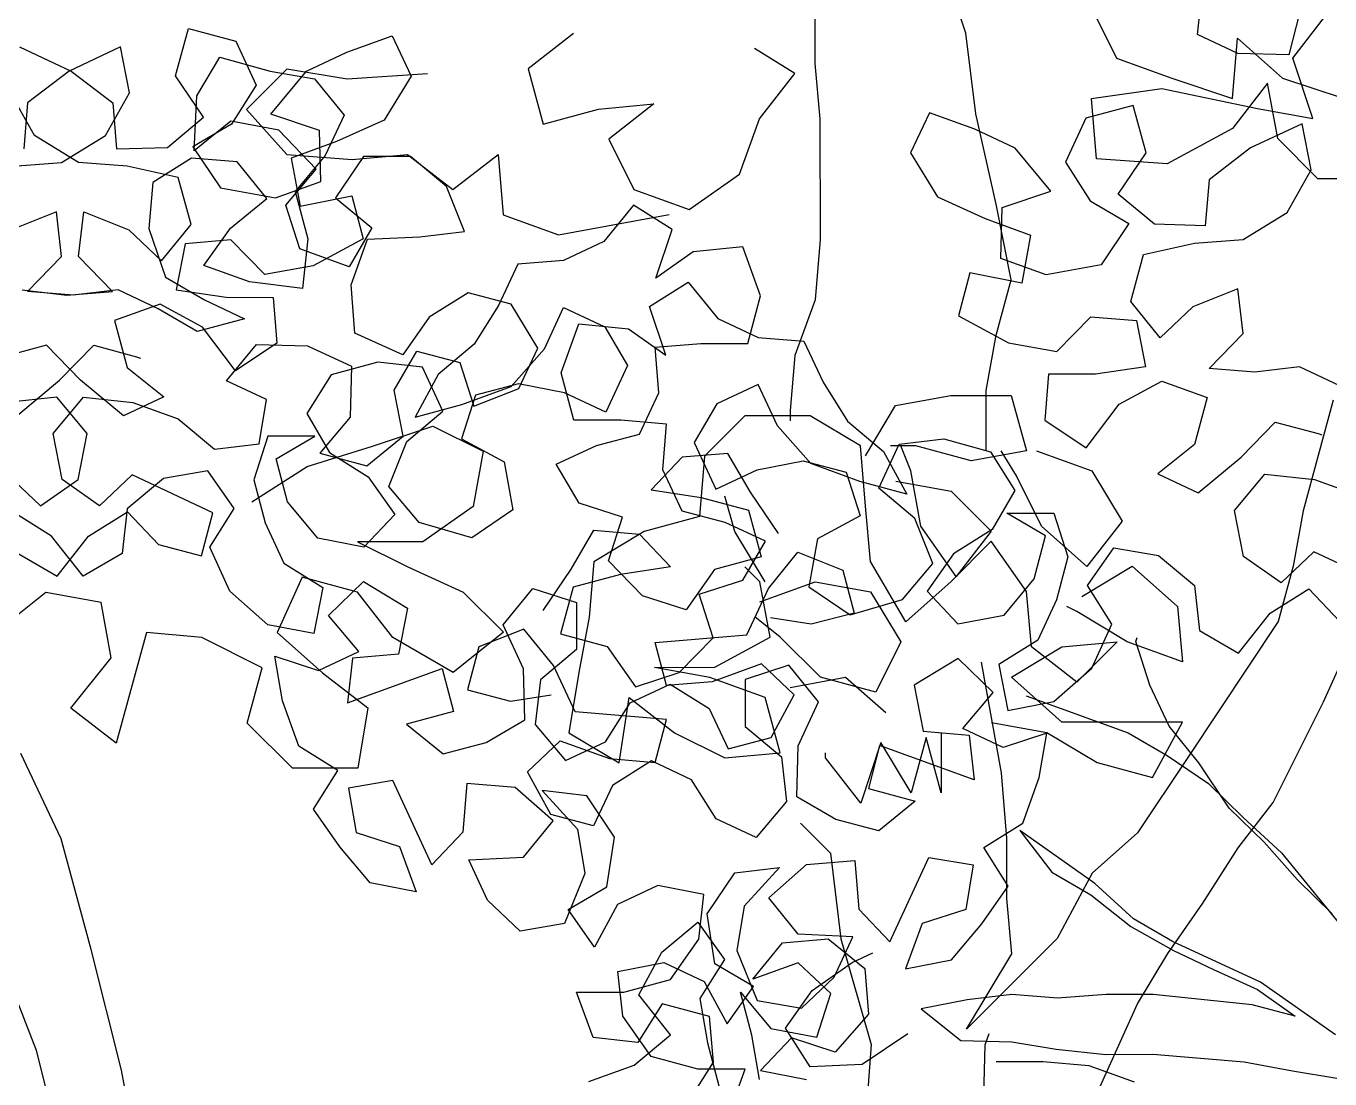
# Model space of a CAD drawing. Header units: millimetres. Extents: x 2622 to 2811, y 687 to 801.
# Drawn here: x 2710.4631 to 2710.7747, y 773.1857 to 773.4373 of the extents above; entities that cross this region are included whole.
import ezdxf

# ---------------------------------------------------------------- set-up
doc = ezdxf.new("R2010")
doc.units = ezdxf.units.MM
doc.layers.add('CHIOMA', color=94, linetype='Continuous')
doc.layers.add('tronco', color=36, linetype='Continuous')

msp = doc.modelspace()

# ---------------------------------------------------------------- linework, layer by layer
at = {"layer": 'CHIOMA'}
for p, q in [((2710.74308, 773.43526), (2710.74431, 773.44709)), ((2710.71772, 773.4416), (2710.72374, 773.42959)), ((2710.76756, 773.4407), (2710.76486, 773.43043)), ((2710.76582, 773.42963), (2710.77422, 773.44045)), ((2710.49888, 773.42538), (2710.50192, 773.43671)), ((2710.50192, 773.43671), (2710.51326, 773.43367)), ((2710.51326, 773.43367), (2710.5181, 773.42315)), ((2710.53979, 773.43102), (2710.55064, 773.43496)), ((2710.55064, 773.43496), (2710.55515, 773.42534)), ((2710.59392, 773.43548), (2710.58311, 773.42706)), ((2710.7527, 773.43075), (2710.74308, 773.43526)), ((2710.7514, 773.42), (2710.75259, 773.43442)), ((2710.75259, 773.43442), (2710.76342, 773.42482)), ((2710.46158, 773.4323), (2710.4739, 773.42654)), ((2710.48573, 773.4323), (2710.47341, 773.42654)), ((2710.48788, 773.42129), (2710.48573, 773.4323)), ((2710.53018, 773.42651), (2710.53979, 773.43102)), ((2710.64682, 773.42591), (2710.6372, 773.43191)), ((2710.76486, 773.43043), (2710.7527, 773.43075)), ((2710.50398, 773.42057), (2710.5094, 773.42985)), ((2710.5094, 773.42985), (2710.52148, 773.42649)), ((2710.72374, 773.42959), (2710.73697, 773.42479)), ((2710.77064, 773.41521), (2710.76582, 773.42963)), ((2710.47341, 773.42654), (2710.46348, 773.4189)), ((2710.4739, 773.42654), (2710.48384, 773.4189)), ((2710.50553, 773.41551), (2710.49888, 773.42538)), ((2710.52542, 773.427), (2710.51581, 773.41738)), ((2710.52148, 773.42649), (2710.53208, 773.42469)), ((2710.52163, 773.41624), (2710.53018, 773.42651)), ((2710.53984, 773.42461), (2710.52542, 773.427)), ((2710.53208, 773.42469), (2710.53915, 773.41599)), ((2710.55907, 773.42583), (2710.53984, 773.42461)), ((2710.55515, 773.42534), (2710.54874, 773.41483)), ((2710.58311, 773.42706), (2710.58673, 773.41384)), ((2710.63842, 773.41509), (2710.64682, 773.42591)), ((2710.73697, 773.42479), (2710.7514, 773.42)), ((2710.76342, 773.42482), (2710.77784, 773.42002)), ((2710.46518, 773.4111), (2710.45944, 773.42129)), ((2710.48213, 773.4111), (2710.48788, 773.42129)), ((2710.5181, 773.42315), (2710.51226, 773.41387)), ((2710.71774, 773.41997), (2710.73457, 773.42239)), ((2710.73457, 773.42239), (2710.75741, 773.4176)), ((2710.75981, 773.42361), (2710.75141, 773.41278)), ((2710.76223, 773.41039), (2710.75981, 773.42361)), ((2710.46348, 773.4189), (2710.46258, 773.40797)), ((2710.48384, 773.4189), (2710.48474, 773.40797)), ((2710.50333, 773.4075), (2710.50398, 773.42057)), ((2710.59995, 773.41745), (2710.61317, 773.41867)), ((2710.61317, 773.41867), (2710.60236, 773.41024)), ((2710.72773, 773.41833), (2710.7164, 773.41528)), ((2710.71896, 773.40554), (2710.71774, 773.41997)), ((2710.73078, 773.40699), (2710.72773, 773.41833)), ((2710.4969, 773.40829), (2710.50553, 773.41551)), ((2710.51581, 773.41738), (2710.52543, 773.40657)), ((2710.53329, 773.41229), (2710.52163, 773.41624)), ((2710.53915, 773.41599), (2710.53463, 773.40637)), ((2710.54874, 773.41483), (2710.53732, 773.40966)), ((2710.58673, 773.41384), (2710.59995, 773.41745)), ((2710.63362, 773.40186), (2710.63842, 773.41509)), ((2710.67901, 773.41657), (2710.6745, 773.40696)), ((2710.68986, 773.41264), (2710.67901, 773.41657)), ((2710.7164, 773.41528), (2710.71156, 773.40476)), ((2710.75741, 773.4176), (2710.77064, 773.41521)), ((2710.51226, 773.41387), (2710.50297, 773.40845)), ((2710.51204, 773.41457), (2710.50333, 773.4075)), ((2710.52354, 773.41244), (2710.51204, 773.41457)), ((2710.53242, 773.40308), (2710.52354, 773.41244)), ((2710.53361, 773.40013), (2710.53329, 773.41229)), ((2710.69948, 773.40812), (2710.68986, 773.41264)), ((2710.75141, 773.41278), (2710.73579, 773.40436)), ((2710.76807, 773.41392), (2710.75575, 773.40816)), ((2710.77022, 773.40291), (2710.76807, 773.41392)), ((2710.4757, 773.40469), (2710.46518, 773.4111)), ((2710.47162, 773.40469), (2710.48213, 773.4111)), ((2710.53732, 773.40966), (2710.52647, 773.40573)), ((2710.60236, 773.41024), (2710.60838, 773.39823)), ((2710.77185, 773.40078), (2710.76223, 773.41039)), ((2710.48474, 773.40797), (2710.4969, 773.40829)), ((2710.50268, 773.40569), (2710.4934, 773.39986)), ((2710.5136, 773.4048), (2710.50268, 773.40569)), ((2710.50297, 773.40845), (2710.50962, 773.39859)), ((2710.52543, 773.40657), (2710.54106, 773.40538)), ((2710.52647, 773.40573), (2710.5286, 773.39422)), ((2710.53463, 773.40637), (2710.52741, 773.39774)), ((2710.54375, 773.40613), (2710.5371, 773.39627)), ((2710.54106, 773.40538), (2710.55428, 773.40659)), ((2710.55501, 773.40614), (2710.54375, 773.40613)), ((2710.55428, 773.40659), (2710.56511, 773.39819)), ((2710.56364, 773.39891), (2710.55501, 773.40614)), ((2710.56511, 773.39819), (2710.57592, 773.40661)), ((2710.57592, 773.40661), (2710.57713, 773.39219)), ((2710.6745, 773.40696), (2710.68092, 773.39645)), ((2710.70803, 773.39786), (2710.69948, 773.40812)), ((2710.73579, 773.40436), (2710.71896, 773.40554)), ((2710.72413, 773.39713), (2710.73078, 773.40699)), ((2710.75575, 773.40816), (2710.74582, 773.40051)), ((2710.46004, 773.40378), (2710.47162, 773.40469)), ((2710.48728, 773.40378), (2710.4757, 773.40469)), ((2710.49952, 773.40106), (2710.48728, 773.40378)), ((2710.52067, 773.39609), (2710.5136, 773.4048)), ((2710.52519, 773.39445), (2710.53242, 773.40308)), ((2710.71156, 773.40476), (2710.71739, 773.39548)), ((2710.76447, 773.39272), (2710.77022, 773.40291)), ((2710.4934, 773.39986), (2710.4925, 773.38893)), ((2710.50255, 773.38988), (2710.49952, 773.40106)), ((2710.52277, 773.3962), (2710.53361, 773.40013)), ((2710.62161, 773.39343), (2710.63362, 773.40186)), ((2710.74582, 773.40051), (2710.74492, 773.38958)), ((2710.78748, 773.4008), (2710.77185, 773.40078)), ((2710.50962, 773.39859), (2710.52277, 773.3962)), ((2710.51197, 773.38902), (2710.52067, 773.39609)), ((2710.52741, 773.39774), (2710.53046, 773.3864)), ((2710.5286, 773.39422), (2710.54101, 773.39668)), ((2710.5371, 773.39627), (2710.54574, 773.38904)), ((2710.54101, 773.39668), (2710.54371, 773.38641)), ((2710.56792, 773.38815), (2710.56364, 773.39891)), ((2710.60838, 773.39823), (2710.62161, 773.39343)), ((2710.68092, 773.39645), (2710.69234, 773.39128)), ((2710.69636, 773.39391), (2710.70803, 773.39786)), ((2710.73276, 773.38991), (2710.72413, 773.39713)), ((2710.52857, 773.38402), (2710.52519, 773.39445)), ((2710.60829, 773.3945), (2710.60122, 773.3858)), ((2710.61757, 773.38866), (2710.60829, 773.3945)), ((2710.69604, 773.38175), (2710.69636, 773.39391)), ((2710.71739, 773.39548), (2710.72668, 773.39007)), ((2710.4704, 773.39286), (2710.45964, 773.38858)), ((2710.47163, 773.38218), (2710.4704, 773.39286)), ((2710.47568, 773.38218), (2710.47692, 773.39286)), ((2710.47692, 773.39286), (2710.48768, 773.38858)), ((2710.49548, 773.38118), (2710.50255, 773.38988)), ((2710.57713, 773.39219), (2710.59036, 773.3874)), ((2710.59036, 773.3874), (2710.6168, 773.39223)), ((2710.69234, 773.39128), (2710.70319, 773.38734)), ((2710.72668, 773.39007), (2710.72003, 773.3802)), ((2710.74492, 773.38958), (2710.73276, 773.38991)), ((2710.75396, 773.3863), (2710.76447, 773.39272)), ((2710.48768, 773.38858), (2710.49548, 773.38118)), ((2710.4925, 773.38893), (2710.49645, 773.37726)), ((2710.50565, 773.38006), (2710.51197, 773.38902)), ((2710.54574, 773.38904), (2710.54032, 773.37976)), ((2710.54475, 773.38633), (2710.55724, 773.38691)), ((2710.55724, 773.38691), (2710.56792, 773.38815)), ((2710.61362, 773.377), (2710.61757, 773.38866)), ((2710.70319, 773.38734), (2710.70106, 773.37584)), ((2710.50115, 773.38528), (2710.49901, 773.37428)), ((2710.51208, 773.38618), (2710.50115, 773.38528)), ((2710.52021, 773.37788), (2710.51208, 773.38618)), ((2710.54032, 773.37976), (2710.52857, 773.38402)), ((2710.53046, 773.3864), (2710.52923, 773.37457)), ((2710.54371, 773.38641), (2710.53171, 773.38001)), ((2710.54081, 773.37548), (2710.54475, 773.38633)), ((2710.60122, 773.3858), (2710.5916, 773.38128)), ((2710.63441, 773.38454), (2710.62258, 773.38332)), ((2710.63867, 773.37279), (2710.63441, 773.38454)), ((2710.73014, 773.38267), (2710.74238, 773.38539)), ((2710.74238, 773.38539), (2710.75396, 773.3863)), ((2710.46351, 773.37388), (2710.47163, 773.38218)), ((2710.48381, 773.37388), (2710.47568, 773.38218)), ((2710.5916, 773.38128), (2710.58068, 773.38039)), ((2710.62258, 773.38332), (2710.61362, 773.377)), ((2710.70689, 773.37781), (2710.69604, 773.38175)), ((2710.7271, 773.3715), (2710.73014, 773.38267)), ((2710.5165, 773.37613), (2710.50565, 773.38006)), ((2710.53171, 773.38001), (2710.52021, 773.37788)), ((2710.58068, 773.38039), (2710.57607, 773.37053)), ((2710.68865, 773.37829), (2710.68595, 773.36802)), ((2710.70106, 773.37584), (2710.68865, 773.37829)), ((2710.72003, 773.3802), (2710.70689, 773.37781)), ((2710.49645, 773.37726), (2710.50574, 773.37185)), ((2710.49901, 773.37428), (2710.51092, 773.37246)), ((2710.52923, 773.37457), (2710.5165, 773.37613)), ((2710.54173, 773.3639), (2710.54081, 773.37548)), ((2710.61209, 773.37028), (2710.62137, 773.37612)), ((2710.62137, 773.37612), (2710.62844, 773.36741)), ((2710.75273, 773.37447), (2710.74197, 773.37019)), ((2710.75397, 773.36379), (2710.75273, 773.37447)), ((2710.4622, 773.37422), (2710.47288, 773.37298)), ((2710.47443, 773.37298), (2710.46351, 773.37388)), ((2710.47288, 773.37298), (2710.48381, 773.37388)), ((2710.48511, 773.37422), (2710.47443, 773.37298)), ((2710.49473, 773.3697), (2710.48511, 773.37422)), ((2710.50574, 773.37185), (2710.51535, 773.36734)), ((2710.51092, 773.37246), (2710.52218, 773.37245)), ((2710.52218, 773.37245), (2710.52307, 773.36153)), ((2710.56875, 773.37353), (2710.55947, 773.36769)), ((2710.57902, 773.37083), (2710.56875, 773.37353)), ((2710.63563, 773.36146), (2710.63867, 773.37279)), ((2710.73417, 773.36279), (2710.7271, 773.3715)), ((2710.49515, 773.37083), (2710.4843, 773.36689)), ((2710.50402, 773.36429), (2710.49473, 773.3697)), ((2710.50533, 773.36532), (2710.49515, 773.37083)), ((2710.57607, 773.37053), (2710.57023, 773.36125)), ((2710.58543, 773.36031), (2710.57902, 773.37083)), ((2710.58699, 773.36017), (2710.5916, 773.37003)), ((2710.5916, 773.37003), (2710.60145, 773.36542)), ((2710.61604, 773.35861), (2710.61209, 773.37028)), ((2710.68595, 773.36802), (2710.69794, 773.36162)), ((2710.74197, 773.37019), (2710.73417, 773.36279)), ((2710.4843, 773.36689), (2710.48733, 773.35572)), ((2710.51535, 773.36734), (2710.50402, 773.36429)), ((2710.51321, 773.35488), (2710.50533, 773.36532)), ((2710.55947, 773.36769), (2710.55315, 773.35873)), ((2710.59098, 773.35441), (2710.59525, 773.36616)), ((2710.59525, 773.36616), (2710.60708, 773.36493)), ((2710.60145, 773.36542), (2710.60687, 773.35614)), ((2710.60708, 773.36493), (2710.61604, 773.35861)), ((2710.62844, 773.36741), (2710.63805, 773.3629)), ((2710.70945, 773.35949), (2710.71758, 773.3678)), ((2710.71758, 773.3678), (2710.7285, 773.3669)), ((2710.7285, 773.3669), (2710.73065, 773.35589)), ((2710.55315, 773.35873), (2710.54173, 773.3639)), ((2710.63805, 773.3629), (2710.64898, 773.362)), ((2710.64898, 773.362), (2710.65359, 773.35215)), ((2710.74584, 773.35549), (2710.75397, 773.36379)), ((2710.46803, 773.36099), (2710.45776, 773.35828)), ((2710.47616, 773.35268), (2710.46803, 773.36099)), ((2710.47116, 773.35268), (2710.47929, 773.36099)), ((2710.47929, 773.36099), (2710.48956, 773.35828)), ((2710.51101, 773.35254), (2710.51823, 773.36118)), ((2710.52307, 773.36153), (2710.51321, 773.35488)), ((2710.51823, 773.36118), (2710.53039, 773.36085)), ((2710.53039, 773.36085), (2710.54091, 773.35601)), ((2710.5511, 773.35027), (2710.55652, 773.35956)), ((2710.55652, 773.35956), (2710.56679, 773.35685)), ((2710.57023, 773.36125), (2710.5616, 773.35403)), ((2710.57902, 773.35114), (2710.58699, 773.36017)), ((2710.58092, 773.3507), (2710.58543, 773.36031)), ((2710.61344, 773.36057), (2710.62437, 773.36146)), ((2710.61434, 773.34964), (2710.61344, 773.36057)), ((2710.62437, 773.36146), (2710.63563, 773.36146)), ((2710.69794, 773.36162), (2710.70945, 773.35949)), ((2710.48733, 773.35572), (2710.49604, 773.34865)), ((2710.48956, 773.35828), (2710.49046, 773.35795)), ((2710.54722, 773.35699), (2710.53605, 773.35396)), ((2710.54091, 773.35601), (2710.54059, 773.34385)), ((2710.5579, 773.35576), (2710.54722, 773.35699)), ((2710.56275, 773.34524), (2710.5579, 773.35576)), ((2710.56679, 773.35685), (2710.57016, 773.34642)), ((2710.60687, 773.35614), (2710.60169, 773.34505)), ((2710.64688, 773.3586), (2710.64569, 773.34538)), ((2710.73065, 773.35589), (2710.71873, 773.35408)), ((2710.76745, 773.35583), (2710.75677, 773.35459)), ((2710.77707, 773.35132), (2710.76745, 773.35583)), ((2710.4609, 773.34413), (2710.47116, 773.35268)), ((2710.48642, 773.34413), (2710.47616, 773.35268)), ((2710.52062, 773.34803), (2710.51101, 773.35254)), ((2710.53605, 773.35396), (2710.53021, 773.34468)), ((2710.5616, 773.35403), (2710.55609, 773.34384)), ((2710.59403, 773.34307), (2710.59098, 773.35441)), ((2710.70748, 773.35407), (2710.70658, 773.34314)), ((2710.71873, 773.35408), (2710.70748, 773.35407)), ((2710.72433, 773.34693), (2710.73451, 773.35244)), ((2710.73451, 773.35244), (2710.74536, 773.34851)), ((2710.75677, 773.35459), (2710.74584, 773.35549)), ((2710.55324, 773.33926), (2710.5511, 773.35027)), ((2710.56726, 773.34688), (2710.57902, 773.35114)), ((2710.57016, 773.34642), (2710.58092, 773.3507)), ((2710.58082, 773.3518), (2710.57055, 773.34909)), ((2710.59183, 773.34965), (2710.58082, 773.3518)), ((2710.60169, 773.34505), (2710.59183, 773.34965)), ((2710.60973, 773.33978), (2710.61434, 773.34964)), ((2710.63806, 773.35164), (2710.6282, 773.34704)), ((2710.64267, 773.34179), (2710.63806, 773.35164)), ((2710.65359, 773.35215), (2710.65942, 773.34287)), ((2710.69258, 773.3358), (2710.69257, 773.35023)), ((2710.47049, 773.34858), (2710.45865, 773.34735)), ((2710.46961, 773.33995), (2710.47683, 773.34858)), ((2710.47771, 773.33995), (2710.47049, 773.34858)), ((2710.47683, 773.34858), (2710.48866, 773.34735)), ((2710.49604, 773.34865), (2710.48642, 773.34413)), ((2710.48866, 773.34735), (2710.49951, 773.34342)), ((2710.51882, 773.33743), (2710.52062, 773.34803)), ((2710.55609, 773.34384), (2710.56726, 773.34688)), ((2710.57055, 773.34909), (2710.56718, 773.33866)), ((2710.6282, 773.34704), (2710.62279, 773.33775)), ((2710.66373, 773.33457), (2710.67093, 773.3466)), ((2710.67093, 773.3466), (2710.68415, 773.34902)), ((2710.68415, 773.34902), (2710.69858, 773.34903)), ((2710.69858, 773.34903), (2710.70219, 773.33581)), ((2710.71644, 773.33649), (2710.72433, 773.34693)), ((2710.74536, 773.34851), (2710.74232, 773.33733)), ((2710.49951, 773.34342), (2710.50814, 773.33619)), ((2710.53021, 773.34468), (2710.53563, 773.33539)), ((2710.54059, 773.34385), (2710.53336, 773.33522)), ((2710.55411, 773.33801), (2710.56275, 773.34524)), ((2710.63487, 773.34416), (2710.62527, 773.33454)), ((2710.6505, 773.34418), (2710.63487, 773.34416)), ((2710.64569, 773.34538), (2710.64569, 773.34297)), ((2710.66253, 773.33698), (2710.6505, 773.34418)), ((2710.70658, 773.34314), (2710.71644, 773.33649)), ((2710.54593, 773.33687), (2710.56035, 773.34169)), ((2710.56035, 773.34169), (2710.57238, 773.33569)), ((2710.60528, 773.34308), (2710.59403, 773.34307)), ((2710.61621, 773.34218), (2710.60528, 773.34308)), ((2710.61531, 773.33126), (2710.61621, 773.34218)), ((2710.65064, 773.33276), (2710.64267, 773.34179)), ((2710.65942, 773.34287), (2710.66806, 773.33564)), ((2710.7535, 773.3343), (2710.76163, 773.3426)), ((2710.76163, 773.3426), (2710.7719, 773.3399)), ((2710.47175, 773.32894), (2710.46961, 773.33995)), ((2710.47557, 773.32894), (2710.47771, 773.33995)), ((2710.50814, 773.33619), (2710.51882, 773.33743)), ((2710.52092, 773.33926), (2710.51755, 773.32883)), ((2710.53218, 773.33926), (2710.52092, 773.33926)), ((2710.52289, 773.33384), (2710.53218, 773.33926)), ((2710.53031, 773.33205), (2710.54593, 773.33687)), ((2710.54454, 773.33219), (2710.55324, 773.33926)), ((2710.54984, 773.32725), (2710.55411, 773.33801)), ((2710.56718, 773.33866), (2710.57736, 773.33315)), ((2710.58985, 773.33257), (2710.59946, 773.33708)), ((2710.59946, 773.33708), (2710.60973, 773.33978)), ((2710.62279, 773.33775), (2710.62797, 773.32666)), ((2710.66374, 773.32255), (2710.66253, 773.33698)), ((2710.66691, 773.32685), (2710.67175, 773.33737)), ((2710.67575, 773.33699), (2710.66974, 773.33698)), ((2710.67175, 773.33737), (2710.68243, 773.33861)), ((2710.67455, 773.33098), (2710.67214, 773.33699)), ((2710.68897, 773.3334), (2710.67575, 773.33699)), ((2710.68243, 773.33861), (2710.69361, 773.33558)), ((2710.74232, 773.33733), (2710.73362, 773.33026)), ((2710.7719, 773.3399), (2710.7728, 773.33957)), ((2710.5256, 773.32357), (2710.52289, 773.33384)), ((2710.53336, 773.33522), (2710.54454, 773.33219)), ((2710.53563, 773.33539), (2710.54491, 773.32956)), ((2710.57238, 773.33569), (2710.56999, 773.32247)), ((2710.61992, 773.33427), (2710.61252, 773.32647)), ((2710.63085, 773.33517), (2710.61992, 773.33427)), ((2710.62527, 773.33454), (2710.62408, 773.32011)), ((2710.63626, 773.32588), (2710.63085, 773.33517)), ((2710.66806, 773.33564), (2710.67357, 773.32546)), ((2710.70219, 773.33581), (2710.68897, 773.3334)), ((2710.69361, 773.33558), (2710.69944, 773.3263)), ((2710.6998, 773.3298), (2710.69618, 773.33581)), ((2710.7046, 773.33581), (2710.71783, 773.33102)), ((2710.74323, 773.32575), (2710.7535, 773.3343)), ((2710.50654, 773.33098), (2710.49594, 773.32918)), ((2710.51286, 773.32202), (2710.50654, 773.33098)), ((2710.5171, 773.32362), (2710.53031, 773.33205)), ((2710.57736, 773.33315), (2710.57949, 773.32165)), ((2710.59527, 773.32328), (2710.58985, 773.33257)), ((2710.61992, 773.3214), (2710.61531, 773.33126)), ((2710.62797, 773.32666), (2710.63782, 773.33127)), ((2710.63782, 773.33127), (2710.64883, 773.33341)), ((2710.64883, 773.33341), (2710.6591, 773.33071)), ((2710.66239, 773.32849), (2710.65064, 773.33276)), ((2710.6591, 773.33071), (2710.66248, 773.32028)), ((2710.67697, 773.31776), (2710.67455, 773.33098)), ((2710.71783, 773.33102), (2710.72505, 773.319)), ((2710.45881, 773.33002), (2710.46661, 773.32262)), ((2710.46661, 773.32262), (2710.47557, 773.32894)), ((2710.48071, 773.32262), (2710.47175, 773.32894)), ((2710.48851, 773.33002), (2710.48071, 773.32262)), ((2710.49594, 773.32918), (2710.48731, 773.32195)), ((2710.50774, 773.32099), (2710.48851, 773.33002)), ((2710.51755, 773.32883), (2710.52025, 773.31856)), ((2710.54491, 773.32956), (2710.55123, 773.3206)), ((2710.67357, 773.32546), (2710.66239, 773.32849)), ((2710.67095, 773.32857), (2710.68417, 773.32618)), ((2710.70582, 773.31778), (2710.6998, 773.3298)), ((2710.73362, 773.33026), (2710.74323, 773.32575)), ((2710.75195, 773.32156), (2710.75917, 773.33019)), ((2710.75917, 773.33019), (2710.771, 773.32897)), ((2710.771, 773.32897), (2710.78185, 773.32503)), ((2710.55706, 773.31862), (2710.54984, 773.32725)), ((2710.61252, 773.32647), (2710.62443, 773.32466)), ((2710.62443, 773.32466), (2710.63577, 773.32161)), ((2710.6325, 773.31652), (2710.63008, 773.32493)), ((2710.64291, 773.31602), (2710.63626, 773.32588)), ((2710.67554, 773.31963), (2710.66691, 773.32685)), ((2710.68417, 773.32618), (2710.6938, 773.31657)), ((2710.69944, 773.3263), (2710.69403, 773.31701)), ((2710.48731, 773.32195), (2710.48607, 773.31127)), ((2710.50702, 773.31274), (2710.51286, 773.32202)), ((2710.53282, 773.31494), (2710.5256, 773.32357)), ((2710.56999, 773.32247), (2710.55797, 773.31404)), ((2710.57949, 773.32165), (2710.56963, 773.315)), ((2710.6057, 773.31991), (2710.59527, 773.32328)), ((2710.63019, 773.31869), (2710.61992, 773.3214)), ((2710.63577, 773.32161), (2710.6388, 773.31044)), ((2710.66496, 773.30933), (2710.66374, 773.32255)), ((2710.75409, 773.31056), (2710.75195, 773.32156)), ((2710.46923, 773.31539), (2710.45995, 773.32123)), ((2710.47808, 773.31539), (2710.48736, 773.32123)), ((2710.48736, 773.32123), (2710.49476, 773.31343)), ((2710.50503, 773.31072), (2710.50774, 773.32099)), ((2710.52025, 773.31856), (2710.52477, 773.30895)), ((2710.55123, 773.3206), (2710.54383, 773.3128)), ((2710.56963, 773.315), (2710.55706, 773.31862)), ((2710.60232, 773.30947), (2710.6057, 773.31991)), ((2710.62408, 773.32011), (2710.61086, 773.3165)), ((2710.63981, 773.31418), (2710.63019, 773.31869)), ((2710.66248, 773.32028), (2710.65229, 773.31476)), ((2710.67982, 773.30887), (2710.67554, 773.31963)), ((2710.69748, 773.32087), (2710.70873, 773.32088)), ((2710.70676, 773.31546), (2710.69748, 773.32087)), ((2710.70873, 773.32088), (2710.71211, 773.31045)), ((2710.72505, 773.319), (2710.71664, 773.30818)), ((2710.47679, 773.30585), (2710.46923, 773.31539)), ((2710.47053, 773.30585), (2710.47808, 773.31539)), ((2710.59339, 773.3075), (2710.59881, 773.31679)), ((2710.59881, 773.31679), (2710.60974, 773.31589)), ((2710.61086, 773.3165), (2710.59885, 773.30927)), ((2710.60974, 773.31589), (2710.61714, 773.30809)), ((2710.63972, 773.3045), (2710.6325, 773.31652)), ((2710.68539, 773.30575), (2710.67697, 773.31776)), ((2710.69403, 773.31701), (2710.68475, 773.31117)), ((2710.6938, 773.31657), (2710.68539, 773.30575)), ((2710.70406, 773.30518), (2710.70676, 773.31546)), ((2710.71664, 773.30818), (2710.70582, 773.31778)), ((2710.49476, 773.31343), (2710.50503, 773.31072)), ((2710.51186, 773.30222), (2710.50702, 773.31274)), ((2710.54383, 773.3128), (2710.53282, 773.31494)), ((2710.55797, 773.31404), (2710.54235, 773.31403)), ((2710.54235, 773.31403), (2710.55437, 773.30803)), ((2710.63439, 773.30489), (2710.63981, 773.31418)), ((2710.65229, 773.31476), (2710.65017, 773.30326)), ((2710.6938, 773.31417), (2710.68419, 773.30454)), ((2710.70223, 773.30215), (2710.6938, 773.31417)), ((2710.71679, 773.30363), (2710.72311, 773.31259)), ((2710.72311, 773.31259), (2710.73371, 773.31079)), ((2710.46125, 773.31127), (2710.47053, 773.30585)), ((2710.48607, 773.31127), (2710.47679, 773.30585)), ((2710.52477, 773.30895), (2710.53405, 773.30311)), ((2710.59885, 773.30927), (2710.59766, 773.29605)), ((2710.61045, 773.30117), (2710.60232, 773.30947)), ((2710.6388, 773.31044), (2710.62762, 773.3074)), ((2710.64052, 773.30288), (2710.64759, 773.31158)), ((2710.64759, 773.31158), (2710.65835, 773.3073)), ((2710.67338, 773.29492), (2710.66496, 773.30933)), ((2710.6726, 773.30024), (2710.67982, 773.30887)), ((2710.68475, 773.31117), (2710.67843, 773.30221)), ((2710.71211, 773.31045), (2710.7094, 773.30018)), ((2710.73371, 773.31079), (2710.74234, 773.30357)), ((2710.76305, 773.30424), (2710.75409, 773.31056)), ((2710.77085, 773.31163), (2710.76305, 773.30424)), ((2710.79008, 773.30261), (2710.77085, 773.31163)), ((2710.55437, 773.30803), (2710.5676, 773.30203)), ((2710.58674, 773.29764), (2710.59339, 773.3075)), ((2710.60522, 773.30627), (2710.59389, 773.30323)), ((2710.61714, 773.30809), (2710.60522, 773.30627)), ((2710.62762, 773.3074), (2710.62088, 773.2978)), ((2710.63852, 773.3045), (2710.63491, 773.3081)), ((2710.65835, 773.3073), (2710.66106, 773.29703)), ((2710.71545, 773.30096), (2710.72746, 773.30819)), ((2710.72746, 773.30819), (2710.73829, 773.29858)), ((2710.52913, 773.3056), (2710.52313, 773.29237)), ((2710.54236, 773.30201), (2710.52913, 773.3056)), ((2710.53405, 773.30311), (2710.5319, 773.2921)), ((2710.53544, 773.29645), (2710.54374, 773.30458)), ((2710.54374, 773.30458), (2710.55425, 773.29817)), ((2710.57717, 773.29421), (2710.58424, 773.30291)), ((2710.58424, 773.30291), (2710.59468, 773.29954)), ((2710.59389, 773.30323), (2710.59086, 773.29205)), ((2710.62396, 773.30152), (2710.63439, 773.30489)), ((2710.63534, 773.29179), (2710.64052, 773.30288)), ((2710.63852, 773.29969), (2710.65174, 773.30451)), ((2710.64093, 773.29128), (2710.63852, 773.3045)), ((2710.65017, 773.30326), (2710.66003, 773.29661)), ((2710.65174, 773.30451), (2710.66496, 773.30212)), ((2710.68419, 773.30454), (2710.67338, 773.29492)), ((2710.69683, 773.29655), (2710.70406, 773.30518)), ((2710.72263, 773.29435), (2710.71679, 773.30363)), ((2710.74234, 773.30357), (2710.74358, 773.29289)), ((2710.76042, 773.297), (2710.7697, 773.30284)), ((2710.7697, 773.30284), (2710.7771, 773.29504)), ((2710.46783, 773.30194), (2710.45582, 773.29231)), ((2710.48106, 773.29955), (2710.46783, 773.30194)), ((2710.48347, 773.28633), (2710.48106, 773.29955)), ((2710.5209, 773.29424), (2710.51186, 773.30222)), ((2710.55078, 773.2912), (2710.54236, 773.30201)), ((2710.5676, 773.30203), (2710.57722, 773.29242)), ((2710.59468, 773.29954), (2710.59467, 773.28828)), ((2710.62088, 773.2978), (2710.61045, 773.30117)), ((2710.62733, 773.29109), (2710.62396, 773.30152)), ((2710.66003, 773.29661), (2710.6726, 773.30024)), ((2710.66496, 773.30212), (2710.67219, 773.29011)), ((2710.67843, 773.30221), (2710.68583, 773.29441)), ((2710.70344, 773.28893), (2710.70223, 773.30215)), ((2710.7094, 773.30018), (2710.70489, 773.29056)), ((2710.54266, 773.28782), (2710.53544, 773.29645)), ((2710.55425, 773.29817), (2710.55211, 773.28716)), ((2710.66106, 773.29703), (2710.65078, 773.29433)), ((2710.68583, 773.29441), (2710.69683, 773.29655)), ((2710.71425, 773.29736), (2710.71184, 773.29856)), ((2710.72628, 773.29016), (2710.71425, 773.29736)), ((2710.73829, 773.29858), (2710.7395, 773.28536)), ((2710.75287, 773.28747), (2710.76042, 773.297)), ((2710.5319, 773.2921), (2710.5209, 773.29424)), ((2710.58201, 773.28369), (2710.57717, 773.29421)), ((2710.59766, 773.29605), (2710.59526, 773.28282)), ((2710.64334, 773.29128), (2710.63732, 773.29609)), ((2710.65078, 773.29433), (2710.64101, 773.29589)), ((2710.71779, 773.28383), (2710.72263, 773.29435)), ((2710.49188, 773.29235), (2710.48469, 773.2659)), ((2710.50511, 773.29116), (2710.49188, 773.29235)), ((2710.51954, 773.28396), (2710.50511, 773.29116)), ((2710.52313, 773.29237), (2710.53396, 773.28277)), ((2710.56521, 773.2828), (2710.55078, 773.2912)), ((2710.57722, 773.29242), (2710.56521, 773.2828)), ((2710.58206, 773.2932), (2710.5713, 773.28892)), ((2710.58914, 773.28449), (2710.58206, 773.2932)), ((2710.59086, 773.29205), (2710.60203, 773.28902)), ((2710.61348, 773.29), (2710.63534, 773.29179)), ((2710.61921, 773.28279), (2710.62733, 773.29109)), ((2710.62772, 773.28406), (2710.64093, 773.29128)), ((2710.65296, 773.28168), (2710.64334, 773.29128)), ((2710.70489, 773.29056), (2710.69561, 773.28472)), ((2710.71065, 773.28894), (2710.72387, 773.29015)), ((2710.72387, 773.29015), (2710.71427, 773.28053)), ((2710.7395, 773.28536), (2710.72628, 773.29016)), ((2710.74358, 773.29289), (2710.75287, 773.28747)), ((2710.53305, 773.28331), (2710.54266, 773.28782)), ((2710.55211, 773.28716), (2710.54118, 773.28626)), ((2710.5713, 773.28892), (2710.5686, 773.27865)), ((2710.59467, 773.28828), (2710.58604, 773.28106)), ((2710.60203, 773.28902), (2710.60877, 773.27941)), ((2710.61619, 773.27972), (2710.61348, 773.29)), ((2710.67219, 773.29011), (2710.66619, 773.27808)), ((2710.69864, 773.28172), (2710.71065, 773.28894)), ((2710.71427, 773.28053), (2710.70344, 773.28893)), ((2710.47387, 773.2743), (2710.48347, 773.28633)), ((2710.51594, 773.27073), (2710.51954, 773.28396)), ((2710.52262, 773.28668), (2710.53305, 773.28331)), ((2710.52442, 773.27608), (2710.52262, 773.28668)), ((2710.54118, 773.28626), (2710.53994, 773.27558)), ((2710.59432, 773.2734), (2710.58914, 773.28449)), ((2710.61329, 773.28404), (2710.62772, 773.28406)), ((2710.62652, 773.28165), (2710.61329, 773.28404)), ((2710.63887, 773.28489), (2710.62712, 773.28062)), ((2710.64541, 773.28453), (2710.63498, 773.28115)), ((2710.64667, 773.27749), (2710.63887, 773.28489)), ((2710.65248, 773.27582), (2710.64541, 773.28453)), ((2710.68591, 773.2862), (2710.6754, 773.27978)), ((2710.69422, 773.27807), (2710.68591, 773.2862)), ((2710.69561, 773.28472), (2710.69775, 773.27371)), ((2710.53396, 773.28277), (2710.54479, 773.27436)), ((2710.53994, 773.27558), (2710.56254, 773.28378)), ((2710.56254, 773.28378), (2710.56525, 773.27351)), ((2710.58233, 773.27153), (2710.58201, 773.28369)), ((2710.58604, 773.28106), (2710.5848, 773.27038)), ((2710.59526, 773.28282), (2710.59287, 773.2684)), ((2710.60877, 773.27941), (2710.61921, 773.28279)), ((2710.63974, 773.27686), (2710.62652, 773.28165)), ((2710.63498, 773.28115), (2710.63499, 773.2699)), ((2710.64575, 773.27926), (2710.65897, 773.28168)), ((2710.66619, 773.27808), (2710.65296, 773.28168)), ((2710.65897, 773.28168), (2710.6686, 773.27328)), ((2710.71067, 773.27091), (2710.69864, 773.28172)), ((2710.70876, 773.27586), (2710.71779, 773.28383)), ((2710.5686, 773.27865), (2710.57887, 773.27594)), ((2710.60748, 773.27554), (2710.61709, 773.28005)), ((2710.62712, 773.28062), (2710.61619, 773.27972)), ((2710.61709, 773.28005), (2710.62637, 773.27421)), ((2710.6754, 773.27978), (2710.67754, 773.26877)), ((2710.68699, 773.26944), (2710.69422, 773.27807)), ((2710.52835, 773.26524), (2710.52442, 773.27608)), ((2710.57887, 773.27594), (2710.58865, 773.27751)), ((2710.60164, 773.26626), (2710.60748, 773.27554)), ((2710.6049, 773.2612), (2710.60729, 773.27683)), ((2710.60729, 773.27683), (2710.61812, 773.26842)), ((2710.64336, 773.26364), (2710.63974, 773.27686)), ((2710.64116, 773.2673), (2710.64667, 773.27749)), ((2710.64764, 773.2653), (2710.65248, 773.27582)), ((2710.69775, 773.27371), (2710.70876, 773.27586)), ((2710.48469, 773.2659), (2710.47387, 773.2743)), ((2710.54479, 773.27436), (2710.5424, 773.25994)), ((2710.56525, 773.27351), (2710.55407, 773.27048)), ((2710.57305, 773.26611), (2710.58233, 773.27153)), ((2710.61617, 773.27161), (2710.59432, 773.2734)), ((2710.61347, 773.26134), (2710.61617, 773.27161)), ((2710.62637, 773.27421), (2710.63088, 773.2646)), ((2710.52677, 773.25992), (2710.51594, 773.27073)), ((2710.55407, 773.27048), (2710.56278, 773.26341)), ((2710.5848, 773.27038), (2710.59202, 773.26175)), ((2710.59287, 773.2684), (2710.6049, 773.2612)), ((2710.61812, 773.26842), (2710.63014, 773.26242)), ((2710.63499, 773.2699), (2710.64362, 773.26267)), ((2710.67754, 773.26877), (2710.68847, 773.26788)), ((2710.68182, 773.26848), (2710.68184, 773.25406)), ((2710.69661, 773.26492), (2710.68699, 773.26944)), ((2710.69384, 773.27089), (2710.70706, 773.2685)), ((2710.70706, 773.2685), (2710.71909, 773.2613)), ((2710.73952, 773.27094), (2710.71067, 773.27091)), ((2710.73232, 773.25771), (2710.73952, 773.27094)), ((2710.53763, 773.2594), (2710.52835, 773.26524)), ((2710.56278, 773.26341), (2710.57305, 773.26611)), ((2710.58299, 773.2591), (2710.59079, 773.2665)), ((2710.59079, 773.2665), (2710.60254, 773.26224)), ((2710.59202, 773.26175), (2710.60164, 773.26626)), ((2710.63088, 773.2646), (2710.64116, 773.2673)), ((2710.64732, 773.25314), (2710.64764, 773.2653)), ((2710.6674, 773.26606), (2710.66261, 773.25163)), ((2710.66711, 773.2654), (2710.66441, 773.25513)), ((2710.68971, 773.2572), (2710.66711, 773.2654)), ((2710.67462, 773.25405), (2710.6674, 773.26606)), ((2710.67822, 773.26727), (2710.67462, 773.25405)), ((2710.68184, 773.25406), (2710.67822, 773.26727)), ((2710.68847, 773.26788), (2710.68971, 773.2572)), ((2710.70704, 773.2683), (2710.69661, 773.26492)), ((2710.70524, 773.2577), (2710.70704, 773.2683)), ((2710.60254, 773.26224), (2710.61347, 773.26134)), ((2710.63014, 773.26242), (2710.64336, 773.26364)), ((2710.64362, 773.26267), (2710.64486, 773.25199)), ((2710.65418, 773.26244), (2710.65418, 773.26365)), ((2710.66261, 773.25163), (2710.65418, 773.26244)), ((2710.74073, 773.26252), (2710.74073, 773.26252)), ((2710.5424, 773.25994), (2710.52677, 773.25992)), ((2710.5318, 773.25012), (2710.53763, 773.2594)), ((2710.5885, 773.24892), (2710.58299, 773.2591)), ((2710.61256, 773.26167), (2710.60328, 773.25583)), ((2710.62218, 773.25715), (2710.61256, 773.26167)), ((2710.71909, 773.2613), (2710.73232, 773.25771)), ((2710.55078, 773.25701), (2710.54018, 773.25521)), ((2710.55562, 773.24649), (2710.55078, 773.25701)), ((2710.56844, 773.25626), (2710.56753, 773.24467)), ((2710.58002, 773.25535), (2710.56844, 773.25626)), ((2710.62802, 773.24787), (2710.62218, 773.25715)), ((2710.7013, 773.24685), (2710.70524, 773.2577)), ((2710.54018, 773.25521), (2710.54198, 773.24461)), ((2710.58906, 773.24737), (2710.58002, 773.25535)), ((2710.58643, 773.2546), (2710.59489, 773.2454)), ((2710.59711, 773.25336), (2710.58643, 773.2546)), ((2710.60376, 773.2435), (2710.59711, 773.25336)), ((2710.60328, 773.25583), (2710.59877, 773.24621)), ((2710.65661, 773.24773), (2710.64732, 773.25314)), ((2710.66441, 773.25513), (2710.67558, 773.25209)), ((2710.53812, 773.24116), (2710.5318, 773.25012)), ((2710.64486, 773.25199), (2710.63763, 773.24336)), ((2710.67558, 773.25209), (2710.66688, 773.24502)), ((2710.75898, 773.24229), (2710.75067, 773.25042)), ((2710.58199, 773.23867), (2710.58906, 773.24737)), ((2710.59877, 773.24621), (2710.5885, 773.24892)), ((2710.63763, 773.24336), (2710.62802, 773.24787)), ((2710.66688, 773.24502), (2710.65661, 773.24773)), ((2710.69202, 773.24101), (2710.7013, 773.24685)), ((2710.54198, 773.24461), (2710.55241, 773.24123)), ((2710.56013, 773.23687), (2710.55562, 773.24649)), ((2710.56753, 773.24467), (2710.56013, 773.23687)), ((2710.59489, 773.2454), (2710.59669, 773.2348)), ((2710.60195, 773.23159), (2710.60376, 773.2435)), ((2710.70065, 773.24504), (2710.70829, 773.23511)), ((2710.54534, 773.23253), (2710.53812, 773.24116)), ((2710.55241, 773.24123), (2710.55635, 773.23039)), ((2710.69786, 773.23173), (2710.69202, 773.24101)), ((2710.56892, 773.23802), (2710.58199, 773.23867)), ((2710.57343, 773.2284), (2710.56892, 773.23802)), ((2710.64963, 773.23696), (2710.66122, 773.23787)), ((2710.66122, 773.23787), (2710.66213, 773.22629)), ((2710.67404, 773.2281), (2710.67888, 773.23862)), ((2710.67888, 773.23862), (2710.68948, 773.23682)), ((2710.59669, 773.2348), (2710.59183, 773.22281)), ((2710.6259, 773.22512), (2710.63254, 773.23498)), ((2710.63254, 773.23498), (2710.64322, 773.23622)), ((2710.64322, 773.23622), (2710.63477, 773.22701)), ((2710.6406, 773.22899), (2710.64963, 773.23696)), ((2710.68948, 773.23682), (2710.68768, 773.22622)), ((2710.55635, 773.23039), (2710.54534, 773.23253)), ((2710.59266, 773.22617), (2710.60195, 773.23159)), ((2710.6141, 773.23191), (2710.60449, 773.2274)), ((2710.62511, 773.22977), (2710.6141, 773.23191)), ((2710.69154, 773.22277), (2710.69786, 773.23173)), ((2710.58124, 773.22101), (2710.57343, 773.2284)), ((2710.62387, 773.21909), (2710.62511, 773.22977)), ((2710.64767, 773.22028), (2710.6406, 773.22899)), ((2710.66952, 773.21849), (2710.67404, 773.2281)), ((2710.59898, 773.21721), (2710.59266, 773.22617)), ((2710.60449, 773.2274), (2710.59898, 773.21721)), ((2710.62771, 773.2132), (2710.6259, 773.22512)), ((2710.63477, 773.22701), (2710.63297, 773.21641)), ((2710.66213, 773.22629), (2710.66952, 773.21849)), ((2710.68768, 773.22622), (2710.67724, 773.22285)), ((2710.59183, 773.22281), (2710.58124, 773.22101)), ((2710.61507, 773.21596), (2710.6237, 773.22319)), ((2710.6237, 773.22319), (2710.63002, 773.21423)), ((2710.67724, 773.22285), (2710.67331, 773.212)), ((2710.68432, 773.21414), (2710.69154, 773.22277)), ((2710.61713, 773.20948), (2710.62387, 773.21909)), ((2710.64391, 773.21825), (2710.65484, 773.21914)), ((2710.66073, 773.21963), (2710.64767, 773.22028)), ((2710.65484, 773.21914), (2710.66354, 773.21207)), ((2710.65622, 773.21002), (2710.66073, 773.21963)), ((2710.60956, 773.20578), (2710.61507, 773.21596)), ((2710.63297, 773.21641), (2710.63782, 773.20442)), ((2710.63684, 773.20954), (2710.64391, 773.21825)), ((2710.66057, 773.21355), (2710.6655, 773.21586)), ((2710.60454, 773.21138), (2710.61555, 773.21353)), ((2710.61555, 773.21353), (2710.62517, 773.20901)), ((2710.63002, 773.21423), (2710.62418, 773.20495)), ((2710.637, 773.20779), (2710.62771, 773.2132)), ((2710.64768, 773.21348), (2710.63684, 773.20954)), ((2710.65548, 773.20608), (2710.64768, 773.21348)), ((2710.65096, 773.20681), (2710.66057, 773.21355)), ((2710.67331, 773.212), (2710.68432, 773.21414)), ((2710.60578, 773.2007), (2710.60454, 773.21138)), ((2710.60596, 773.20645), (2710.61713, 773.20948)), ((2710.64842, 773.20262), (2710.65622, 773.21002)), ((2710.66354, 773.21207), (2710.66444, 773.20114)), ((2710.5947, 773.20646), (2710.60596, 773.20645)), ((2710.59864, 773.19561), (2710.5947, 773.20646)), ((2710.62517, 773.20901), (2710.63068, 773.19883)), ((2710.63068, 773.19883), (2710.637, 773.20779)), ((2710.63388, 773.20642), (2710.6411, 773.19779)), ((2710.63658, 773.19615), (2710.63388, 773.20642)), ((2710.64464, 773.19785), (2710.65096, 773.20681)), ((2710.65211, 773.19565), (2710.65548, 773.20608)), ((2710.61515, 773.20365), (2710.60932, 773.19437)), ((2710.61711, 773.19624), (2710.60956, 773.20578)), ((2710.62649, 773.2006), (2710.61515, 773.20365)), ((2710.62418, 773.20495), (2710.62598, 773.19435)), ((2710.63782, 773.20442), (2710.64842, 773.20262)), ((2710.61253, 773.1911), (2710.60578, 773.2007)), ((2710.62739, 773.18968), (2710.62649, 773.2006)), ((2710.66444, 773.20114), (2710.65646, 773.19211)), ((2710.6411, 773.19779), (2710.65211, 773.19565)), ((2710.65048, 773.18857), (2710.64464, 773.19785)), ((2710.60932, 773.19437), (2710.59864, 773.19561)), ((2710.60848, 773.18902), (2710.61711, 773.19624)), ((2710.62598, 773.19435), (2710.62869, 773.18408)), ((2710.63838, 773.18555), (2710.63658, 773.19615)), ((2710.64603, 773.19549), (2710.63863, 773.18769)), ((2710.65646, 773.19211), (2710.64603, 773.19549)), ((2710.67381, 773.19647), (2710.66297, 773.18915)), ((2710.69198, 773.1817), (2710.6923, 773.19386)), ((2710.6923, 773.19386), (2710.69328, 773.19657)), ((2710.6237, 773.18806), (2710.61253, 773.1911)), ((2710.59763, 773.18508), (2710.60848, 773.18902)), ((2710.62155, 773.1804), (2710.62739, 773.18968)), ((2710.63496, 773.18807), (2710.6237, 773.18806)), ((2710.63102, 773.17722), (2710.63496, 773.18807)), ((2710.63863, 773.18769), (2710.64964, 773.18554)), ((2710.66297, 773.18915), (2710.65048, 773.18857)), ((2710.69493, 773.18983), (2710.70618, 773.18984)), ((2710.70618, 773.18984), (2710.71711, 773.18894)), ((2710.71711, 773.18894), (2710.72796, 773.18501))]:
    msp.add_line(p, q, dxfattribs=at)
at = {"layer": 'tronco'}
for p, q in [((2710.6516, 773.45837), (2710.65163, 773.42832)), ((2710.68768, 773.43556), (2710.68165, 773.45359)), ((2710.6901, 773.41633), (2710.68768, 773.43556)), ((2710.65163, 773.42832), (2710.65284, 773.4151)), ((2710.65284, 773.4151), (2710.65287, 773.38625)), ((2710.69493, 773.3947), (2710.6901, 773.41633)), ((2710.69855, 773.37668), (2710.69493, 773.3947)), ((2710.65287, 773.38625), (2710.65168, 773.37183)), ((2710.69496, 773.36345), (2710.69855, 773.37668)), ((2710.65168, 773.37183), (2710.64688, 773.3586)), ((2710.69257, 773.35023), (2710.69496, 773.36345)), ((2710.77551, 773.3479), (2710.76832, 773.32145)), ((2710.76832, 773.32145), (2710.76593, 773.30822)), ((2710.76593, 773.30822), (2710.76233, 773.295)), ((2710.76233, 773.295), (2710.74073, 773.26252)), ((2710.7283, 773.29025), (2710.72863, 773.29115)), ((2710.73168, 773.27982), (2710.7283, 773.29025)), ((2710.77317, 773.27578), (2710.77917, 773.289)), ((2710.69625, 773.25888), (2710.69142, 773.28532)), ((2710.73629, 773.26996), (2710.73168, 773.27982)), ((2710.7021, 773.27725), (2710.72651, 773.26839)), ((2710.76117, 773.25172), (2710.77317, 773.27578)), ((2710.72651, 773.26839), (2710.7358, 773.26298)), ((2710.74336, 773.26126), (2710.73629, 773.26996)), ((2710.47149, 773.24305), (2710.46186, 773.26347)), ((2710.74073, 773.26252), (2710.72872, 773.24448)), ((2710.7358, 773.26298), (2710.74566, 773.25633)), ((2710.75067, 773.25042), (2710.74336, 773.26126)), ((2710.69747, 773.24325), (2710.69625, 773.25888)), ((2710.74566, 773.25633), (2710.75396, 773.2482)), ((2710.75277, 773.2409), (2710.76117, 773.25172)), ((2710.64819, 773.24681), (2710.6554, 773.23961)), ((2710.75396, 773.2482), (2710.76317, 773.23974)), ((2710.71856, 773.2324), (2710.70065, 773.24504)), ((2710.72872, 773.24448), (2710.71791, 773.23486)), ((2710.47873, 773.21661), (2710.47149, 773.24305)), ((2710.69748, 773.22883), (2710.69747, 773.24325)), ((2710.74436, 773.22767), (2710.75277, 773.2409)), ((2710.76695, 773.23326), (2710.75898, 773.24229)), ((2710.6554, 773.23961), (2710.65783, 773.21918)), ((2710.76317, 773.23974), (2710.78438, 773.21363)), ((2710.70829, 773.23511), (2710.71758, 773.22969)), ((2710.71791, 773.23486), (2710.70951, 773.21922)), ((2710.72777, 773.22395), (2710.71856, 773.2324)), ((2710.77526, 773.22513), (2710.76695, 773.23326)), ((2710.6987, 773.21561), (2710.69748, 773.22883)), ((2710.71758, 773.22969), (2710.72711, 773.22214)), ((2710.73596, 773.21564), (2710.74436, 773.22767)), ((2710.72711, 773.22214), (2710.7373, 773.21639)), ((2710.73706, 773.21853), (2710.72777, 773.22395)), ((2710.65783, 773.21918), (2710.66506, 773.19394)), ((2710.70951, 773.21922), (2710.6879, 773.19757)), ((2710.75809, 773.20885), (2710.73706, 773.21853)), ((2710.48597, 773.18777), (2710.47873, 773.21661)), ((2710.6879, 773.19757), (2710.6987, 773.21561)), ((2710.72876, 773.20361), (2710.73596, 773.21564)), ((2710.7373, 773.21639), (2710.74692, 773.21188)), ((2710.74692, 773.21188), (2710.75744, 773.20704)), ((2710.4595, 773.20818), (2710.46553, 773.19256)), ((2710.75744, 773.20704), (2710.7664, 773.20072)), ((2710.77601, 773.19621), (2710.75809, 773.20885)), ((2710.68802, 773.20462), (2710.67701, 773.20247)), ((2710.6987, 773.20585), (2710.68802, 773.20462)), ((2710.70963, 773.20496), (2710.6987, 773.20585)), ((2710.72121, 773.20587), (2710.70963, 773.20496)), ((2710.71676, 773.17716), (2710.72876, 773.20361)), ((2710.73246, 773.20588), (2710.72121, 773.20587)), ((2710.75613, 773.20343), (2710.73246, 773.20588)), ((2710.7664, 773.20072), (2710.75613, 773.20343)), ((2710.67701, 773.20247), (2710.68655, 773.19492)), ((2710.66506, 773.19394), (2710.66388, 773.17711)), ((2710.68655, 773.19492), (2710.6987, 773.1946)), ((2710.6987, 773.1946), (2710.7093, 773.1928)), ((2710.46553, 773.19256), (2710.46915, 773.17813)), ((2710.7093, 773.1928), (2710.72114, 773.19157)), ((2710.72114, 773.19157), (2710.73239, 773.19158)), ((2710.73239, 773.19158), (2710.75425, 773.18979)), ((2710.48838, 773.17455), (2710.48597, 773.18777)), ((2710.75425, 773.18979), (2710.76575, 773.18766)), ((2710.76575, 773.18766), (2710.77635, 773.18586))]:
    msp.add_line(p, q, dxfattribs=at)

doc.saveas('drawing.dxf')
